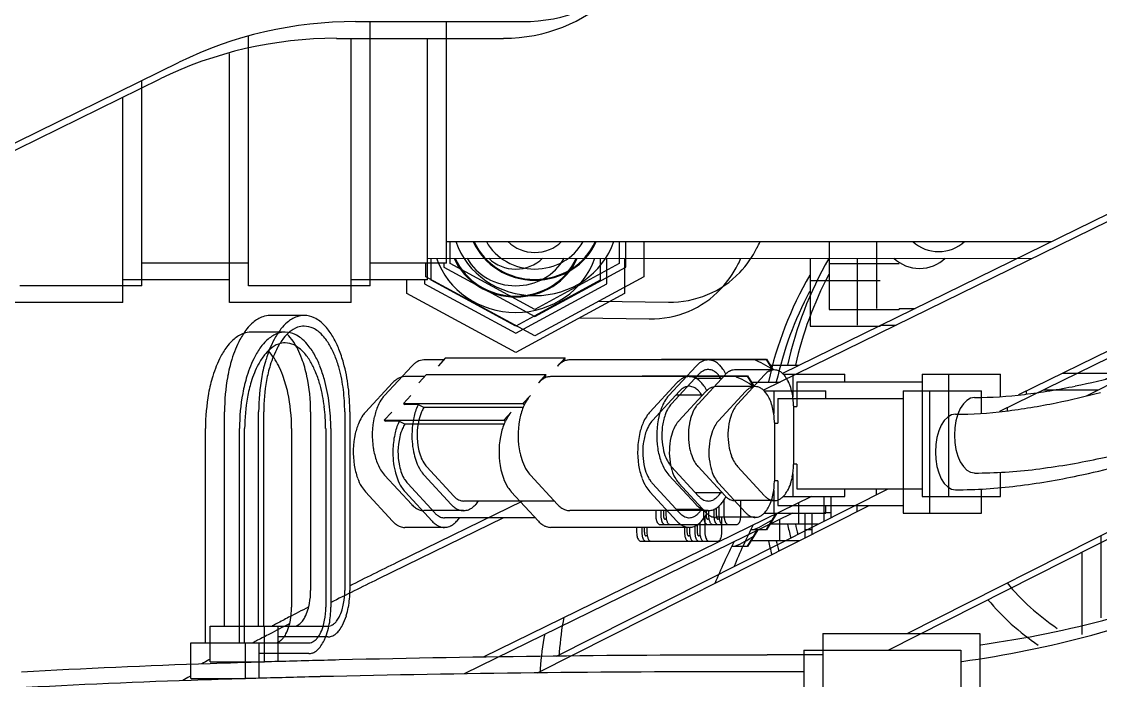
# Model space of a CAD drawing. Header units: inches. Extents: x 4821 to 127877, y 58012 to 433683.
# Drawn here: x 82774.5 to 82966.8, y 384156.7 to 384274.1 of the extents above; entities that cross this region are included whole.
import ezdxf

# ---------------------------------------------------------------- set-up
doc = ezdxf.new("R2010")
doc.units = ezdxf.units.IN
doc.header["$MEASUREMENT"] = 0
for name, color, linetype in [('A-FURN-FIXD', 10, 'Continuous'), ('A-WALL', 53, 'Continuous'), ('Cloums$0$A-COL-HAT', 8, 'Continuous'), ('EMG - ELEC - ID', 26, 'Continuous'), ('NECB-COLUM', 50, 'Continuous')]:
    doc.layers.add(name, color=color, linetype=linetype)

# ---------------------------------------------------------------- blocks, each defined once
blk = doc.blocks.new('COL BASEMT')
at = {"layer": 'Cloums$0$A-COL-HAT'}
h = blk.add_hatch(dxfattribs=at)
h.set_pattern_fill('ANSI31', color=256, scale=500)
h.set_pattern_definition([(45, (1452118.876, 42013.15), (-44.194174, 44.194174), [])])
h.paths.add_polyline_path([(1693546.85, 345625.99), (1693946.85, 345625.99), (1693950.94, 348875.93), (1693546.85, 348875.93)])
h.paths.add_polyline_path([(1688721.85, 335900.88), (1689121.55, 335900.88), (1689121.85, 337327.04), (1693949.19, 337326.96), (1693946.85, 345125.99), (1693546.85, 345125.99), (1693546.85, 337726.97), (1688721.85, 337727.04)])
h.paths.add_polyline_path([(1641271.85, 335200.88), (1640873.67, 335200.88), (1640871.85, 323973.06), (1689121.85, 323973.08), (1689121.4, 335200.88), (1688721.85, 335200.88), (1688721.85, 324373.08), (1641271.85, 324373.06)])
edge = h.paths.add_edge_path()
edge.add_line((1636446.85, 345125.99), (1636046.85, 345125.99))
edge.add_line((1636046.85, 345125.99), (1636049.02, 337698.91))
edge.add_arc((1626263.14, 338211.03), 9799.28, 305.315023, 357.004292, ccw=False)
edge.add_line((1631927.82, 330214.96), (1632171.53, 329896.4))
edge.add_arc((1626336.78, 338141.43), 10100.73, 305.285859, 355.375183)
edge.add_line((1636404.63, 337327), (1640874.01, 337327))
edge.add_line((1640874.01, 337327), (1640873.78, 335900.88))
edge.add_line((1640873.78, 335900.88), (1641271.85, 335900.88))
edge.add_line((1641271.85, 335900.88), (1641271.85, 337725.88))
edge.add_line((1641271.85, 337725.88), (1636446.85, 337725.88))
edge.add_line((1636446.85, 337725.88), (1636446.85, 345125.99))
h.paths.add_polyline_path([(1636046.85, 345625.99), (1636446.85, 345625.99), (1636446.85, 348875.93), (1636048.92, 348875.93)])
blk = doc.blocks.new('A$C0e128a0b')
at = {"layer": 'A-FURN-FIXD'}
for p, q in [((205.78, 2328.8), (247.62, 2243.42)), ((190.57, 2320.32), (244.6, 2210.08)), ((245.38, 2255.74), (225.83, 2294.45)), ((281.33, 2227.69), (260.96, 2268.01)), ((244.55, 2249.7), (244.55, 2257.39)), ((279.11, 2255.1), (267.49, 2255.1)), ((225.96, 2162.58), (225.96, 2248.12)), ((247.49, 2244.55), (247.07, 2244.55)), ((244.7, 2229.8), (244.7, 2240.9)), ((247.85, 2240.9), (244.7, 2240.9)), ((261.96, 2240.9), (258.55, 2240.9)), ((261.96, 2229.8), (261.96, 2240.9)), ((247.99, 2237.22), (248.09, 2236.66)), ((258.56, 2236.65), (258.66, 2237.22)), ((281.33, 2237.95), (303.8, 2237.95)), ((281.33, 2215.77), (281.33, 2237.95)), ((248.09, 2236.66), (248.4, 2236.13)), ((248.4, 2236.13), (248.88, 2235.64)), ((248.88, 2235.64), (249.56, 2235.2)), ((257.1, 2235.2), (257.76, 2235.63)), ((257.76, 2235.63), (258.25, 2236.12)), ((258.25, 2236.12), (258.56, 2236.65)), ((249.56, 2235.2), (250.36, 2234.85)), ((250.36, 2234.85), (251.28, 2234.59)), ((251.28, 2234.59), (252.27, 2234.43)), ((252.27, 2234.43), (253.33, 2234.37)), ((253.33, 2234.37), (254.36, 2234.43)), ((254.36, 2234.43), (255.36, 2234.59)), ((255.36, 2234.59), (256.28, 2234.85)), ((256.28, 2234.85), (257.1, 2235.2)), ((244.7, 2233.53), (261.96, 2233.53)), ((244.7, 2229.8), (261.96, 2229.8)), ((245.76, 2212.09), (245.76, 2229.8)), ((260.9, 2212.09), (260.9, 2229.8)), ((235.41, 2226.57), (235.41, 2228.83)), ((229.07, 2216.69), (229.07, 2226.57)), ((235.41, 2226.57), (235.54, 2226.57)), ((235.54, 2216.69), (235.54, 2226.57)), ((284.56, 2178.15), (260.9, 2225.01)), ((225.96, 2223.34), (235.41, 2223.34)), ((261.74, 2223.34), (260.9, 2223.34)), ((245.76, 2218.9), (244.7, 2218.9)), ((244.7, 2210.17), (244.7, 2218.9)), ((261.96, 2218.9), (260.9, 2218.9)), ((261.96, 2210.17), (261.96, 2218.9)), ((225.96, 2216.69), (235.54, 2216.69)), ((264.97, 2216.94), (261.96, 2216.94)), ((261.96, 2215.91), (265.5, 2215.91)), ((264.26, 2215.91), (264.26, 2216.94)), ((281.33, 2215.77), (299.91, 2215.77)), ((284.38, 2215.77), (284.38, 2207.9)), ((261.96, 2214.17), (284.7, 2167.76)), ((265.85, 2208.36), (265.85, 2215.21)), ((243.44, 2208.36), (243.44, 2212.45)), ((243.44, 2212.35), (243.48, 2212.35)), ((244.7, 2211.52), (247.9, 2211.52)), ((245.76, 2212.09), (249.24, 2212.09)), ((249.18, 2211.62), (257.47, 2211.62)), ((249.24, 2211.62), (249.24, 2212.09)), ((257.42, 2212.09), (260.9, 2212.09)), ((257.42, 2212.09), (257.42, 2211.62)), ((258.76, 2211.52), (261.96, 2211.52)), ((262.85, 2212.35), (265.85, 2212.35)), ((242.58, 2207.83), (244.09, 2208.76)), ((244.09, 2208.7), (242.63, 2207.8)), ((244.09, 2208.91), (244.09, 2203.31)), ((262.56, 2208.91), (262.56, 2203.31)), ((264.35, 2209.28), (266.7, 2207.83)), ((266.65, 2207.8), (264.4, 2209.19)), ((242.58, 2192.97), (242.58, 2207.83)), ((242.63, 2193), (242.63, 2207.8)), ((248.92, 2203.72), (244.77, 2207.55)), ((261.88, 2207.55), (257.74, 2203.72)), ((266.65, 2205.62), (266.65, 2207.8)), ((266.7, 2207.83), (266.7, 2205.59)), ((264.68, 2204.19), (262.56, 2204.19)), ((265.95, 2192.75), (265.95, 2203.59)), ((248.92, 2198.13), (244.77, 2201.95)), ((261.88, 2201.95), (257.74, 2198.13)), ((271.9, 2203.2), (271.9, 2203.2)), ((245.25, 2197.73), (245.25, 2201.51)), ((261.4, 2197.73), (261.4, 2201.51)), ((262.46, 2201.8), (264.68, 2201.8)), ((263.32, 2201.08), (264.68, 2201.08)), ((263.6, 2200.71), (264.68, 2200.71)), ((263.8, 2200.36), (264.68, 2200.36)), ((265.19, 2201.13), (265.19, 2200.95)), ((242.68, 2199.58), (242.68, 2180)), ((263.97, 2199.63), (264.68, 2199.63)), ((263.98, 2199.58), (263.98, 2180)), ((263.98, 2199.27), (264.68, 2199.27)), ((263.98, 2198.91), (264.68, 2198.91)), ((265.19, 2199.68), (265.19, 2199.5)), ((247.69, 2194.02), (243.55, 2197.85)), ((244.73, 2198.21), (248.87, 2194.38)), ((257.78, 2194.38), (261.93, 2198.21)), ((263.11, 2197.85), (258.96, 2194.02)), ((234.36, 2184.12), (234.52, 2193.94)), ((242.68, 2192.91), (242.58, 2192.97)), ((242.63, 2193), (242.68, 2192.97)), ((263.98, 2193.6), (264.68, 2193.6)), ((263.98, 2193.23), (264.68, 2193.23)), ((263.98, 2192.88), (264.68, 2192.88)), ((265.19, 2193.65), (265.19, 2193.47)), ((263.98, 2192.15), (264.68, 2192.15)), ((225.96, 2190.46), (230.93, 2190.46)), ((230.93, 2190.46), (239.26, 2175.06)), ((229.56, 2187.93), (225.96, 2187.93)), ((225.96, 2187.01), (229.06, 2187.01)), ((229.06, 2187.01), (235.53, 2175.06)), ((236.52, 2175.06), (229.56, 2187.93)), ((242.82, 2179.27), (242.39, 2179.34)), ((242.39, 2162.46), (242.39, 2179.34)), ((242.39, 2179.34), (243.55, 2178.27)), ((263.11, 2178.27), (258.96, 2174.44)), ((262.62, 2177.81), (262.62, 2164.99)), ((235.53, 2175.06), (229.06, 2163.11)), ((229.56, 2162.19), (236.52, 2175.06)), ((239.26, 2175.06), (230.93, 2159.66)), ((247.69, 2174.44), (248.85, 2173.37)), ((194.87, 2149.73), (194.87, 2173.35)), ((248.85, 2173.37), (248.97, 2173.6)), ((248.85, 2156.49), (248.85, 2173.37)), ((249.35, 2159.35), (249.35, 2173.44)), ((249.35, 2173.43), (249.35, 2173.43)), ((262.62, 2173.32), (271.32, 2155.56)), ((263.98, 2164.99), (263.98, 2159.39)), ((228.99, 2162.58), (194.87, 2162.58)), ((229.06, 2163.11), (225.96, 2163.11)), ((228.99, 2162.58), (228.99, 2151.81)), ((228.99, 2162.19), (229.56, 2162.19)), ((242.39, 2162.46), (243.55, 2161.39)), ((242.68, 2162.19), (242.68, 2159.39)), ((261.93, 2163.62), (257.78, 2159.79)), ((263.11, 2163.25), (258.96, 2159.43)), ((230.93, 2159.66), (228.99, 2159.66)), ((248.97, 2158.59), (249.35, 2159.35)), ((249.39, 2159.4), (249.39, 2159.4)), ((247.69, 2153.83), (243.55, 2157.66)), ((248.97, 2158.59), (248.97, 2156.72)), ((263.11, 2157.66), (258.96, 2153.83)), ((247.69, 2157.56), (248.85, 2156.49)), ((248.85, 2156.49), (248.97, 2156.72)), ((271.32, 2155.56), (271.32, 2155.56)), ((232.22, 2151.81), (194.87, 2151.81)), ((232.22, 2151.81), (232.22, 2134.59)), ((250.02, 2148.92), (275.26, 2148.92)), ((250.02, 2148.21), (275.26, 2148.21)), ((280.3, 2129.16), (280.3, 2145.82)), ((281.82, 2145.82), (281.82, 2138.79)), ((236.4, 2142.48), (236.4, 2137.65)), ((250.02, 2143.38), (275.26, 2143.38)), ((277.61, 2143.04), (277.61, 2143.04)), ((279.05, 2140.27), (279.05, 2140.27)), ((279.94, 2138.58), (279.94, 2138.58)), ((285.31, 2138.79), (280.3, 2138.79)), ((285.31, 2138.79), (285.31, 2138.79)), ((280.3, 2136.75), (250.02, 2136.75)), ((285.35, 2136.88), (280.3, 2136.88)), ((285.35, 2129.16), (285.35, 2136.88)), ((285.36, 2136.88), (285.36, 2136.88)), ((280.3, 2136.03), (250.02, 2136.03)), ((232.22, 2134.59), (196.99, 2134.59)), ((228.99, 2134.59), (228.99, 2119.51)), ((280.3, 2131.21), (250.02, 2131.21)), ((285.35, 2129.16), (280.3, 2129.16)), ((285, 2129.12), (285.07, 2128.99)), ((285.07, 2128.99), (285.07, 2128.99)), ((263.27, 1996.89), (200.61, 2124.8)), ((232.22, 2119.51), (203.2, 2119.51)), ((232.22, 2119.51), (232.22, 2102.29))]:
    blk.add_line(p, q, dxfattribs=at)
for centre, major_axis, start_param, end_param in [((153.15, 2217.76), (0, 139.91), -1.424914, -1.155835), ((134.62, 2225.37), (0, -133.42), 1.791399, 1.83607), ((131.7, 2224.52), (0, 125.24), -1.354005, -1.302631), ((169.91, 2233.58), (0, -94.89), 1.700729, 1.793804), ((171.95, 2233.84), (0, 81.31), -1.442385, -1.352486), ((254.64, 2268.77), (0, -34.09), 0.658545, 0.948727), ((195.08, 2237.03), (0, -67.83), 1.573613, 1.701604), ((195.73, 2237.04), (0, 55.75), -1.567631, -1.440989), ((222.59, 2232.14), (0, -5.11), 0.778243, 2.36335), ((254.64, 2268.77), (0, 59.22), 2.648222, 2.937792), ((254.64, 2268.77), (0, 58.12), 2.685218, 2.934167), ((248.25, 2205.06), (0, 6.43), 0.321911, 0.433654), ((248.78, 2203.38), (0, 8.2), 0.197215, 0.322455), ((249.15, 2201.38), (0, 10.24), -0.003089, 0.197444), ((257.48, 2201.15), (0, -10.47), 2.966377, 3.142845), ((257.77, 2202.9), (0, 8.7), -0.294529, -0.176451), ((258.45, 2205.21), (0, -6.28), 2.655405, 2.851793), ((254.64, 2268.77), (0, -58.12), 0.207448, 0.234754), ((254.64, 2268.77), (0, -59.22), 0.203801, 0.239337), ((245.48, 2208.89), (0, -1.48), 4.21586, 4.702644), ((245.96, 2208.63), (0, -2.06), 3.97183, 4.222366), ((246.64, 2207.98), (0, -3.03), 3.771086, 3.97471), ((247.5, 2206.72), (0, -4.59), 3.569262, 3.770624), ((259.4, 2207.13), (0, 4.1), -0.687172, -0.486539), ((260.17, 2208.15), (0, 2.8), -0.87568, -0.69174), ((260.95, 2208.81), (0, -1.74), 1.807739, 2.283113), ((254.64, 2200.4), (0, 13.99), 0.937066, 1.157329), ((245.49, 2208.92), (0, 1.49), 1.580424, 2.113689), ((245.99, 2209.21), (0, -2.1), -1.042014, -0.876213), ((260.53, 2209.32), (0, -2.28), 0.793657, 0.98992), ((260.93, 2209.04), (0, 1.77), 4.131415, 4.328217), ((261.22, 2208.91), (0, -1.44), 1.185898, 1.566092), ((261.29, 2208.91), (0, 1.36), 4.711411, 4.938463), ((254.64, 2200.4), (0, -13.99), 1.984263, 2.204527), ((217.4, 2185.29), (0, 23.46), -0.443967, -0.399556), ((220.55, 2192.23), (0, 15.74), -0.723841, -0.441176), ((246.44, 2209.62), (0, 2.73), 2.267902, 2.431671), ((260.13, 2209.72), (0, -2.86), 0.711668, 0.798245), ((2528.1, 2206.97), (0, -2393.3), 4.712001, 4.737271), ((303.07, 2288.58), (0, 91.62), 2.695265, 2.770328), ((222.17, 2194.13), (0, 13.17), 4.697786, 5.562686), ((251.2, 2206.57), (0, -3.75), -0.708341, -0.583485), ((251.88, 2207.73), (0, 5.11), 2.564858, 2.747877), ((255.39, 2206.65), (0, 3.85), 3.6468, 3.849412), ((264.69, 2201.34), (0, 2.85), -0.170284, 0.002865), ((264.78, 2201.91), (0, -2.28), 2.863237, 2.971752), ((264.91, 2202.37), (0, -1.8), 2.781037, 2.863582), ((265.03, 2202.7), (0, 1.44), -0.462376, -0.359685), ((265.22, 2203.1), (0, -0.989), 2.507334, 2.682437), ((265.42, 2203.39), (0, -0.633), 2.312783, 2.508203), ((265.55, 2203.52), (0, 0.442), -0.995998, -0.827517), ((265.66, 2203.59), (0, 0.307), -1.549447, -0.982706), ((247.07, 2196.7), (0, 5.96), 0.443863, 0.588519), ((245.49, 2203.33), (0, 1.49), 1.580424, 2.113689), ((245.99, 2203.62), (0, -2.1), -1.042014, -0.876213), ((246.44, 2204.02), (0, -2.73), -0.873691, -0.709922), ((252.8, 2210.1), (0, 7.68), 2.749279, 2.93188), ((253.33, 2212.9), (0, 10.54), 2.934109, 3.288912), ((253.62, 2211.04), (0, 8.65), 3.28556, 3.465718), ((254.45, 2208.44), (0, -5.91), 0.322898, 0.507677), ((260.13, 2204.12), (0, -2.86), 0.711668, 0.798245), ((259.44, 2196.42), (0, -6.28), 2.574528, 2.694684), ((260.53, 2203.72), (0, -2.28), 0.793657, 0.98992), ((260.93, 2203.44), (0, 1.77), 4.131415, 4.328217), ((261.22, 2203.32), (0, -1.44), 1.185898, 1.566092), ((264.69, 2204.69), (0, -2.89), -0.00173, 0.16915), ((264.78, 2204.13), (0, 2.31), 3.312324, 3.419058), ((264.97, 2203.44), (0, -1.6), 0.272239, 0.458081), ((265.21, 2202.91), (0, 1.01), 3.602331, 3.774268), ((265.41, 2202.62), (0, 0.649), 3.777295, 3.96809), ((265.59, 2202.45), (0, 0.391), 3.958092, 4.307275), ((265.67, 2202.4), (0, 0.295), 4.317789, 4.697055), ((244.88, 2199.36), (0, 2.4), 0.887911, 1.18103), ((245.57, 2198.79), (0, -3.32), 3.873283, 4.035863), ((246.3, 2197.92), (0, -4.49), 3.729445, 3.873483), ((245.97, 2199.28), (0, 2.12), 0.815592, 1.084933), ((246.56, 2198.7), (0, 2.99), 0.676901, 0.820488), ((247.14, 2197.93), (0, -3.96), 3.6735, 3.817595), ((259.43, 2197.79), (0, -4.14), 2.521897, 2.608181), ((259.9, 2198.46), (0, -3.3), 2.373557, 2.524977), ((260.42, 2199.04), (0, 2.49), -0.911375, -0.768009), ((260.83, 2199.37), (0, -1.95), 2.013122, 2.232971), ((260.23, 2197.75), (0, -4.7), 2.436496, 2.574072), ((261.15, 2198.86), (0, 3.22), -0.966431, -0.698184), ((261.93, 2199.45), (0, 2.2), -1.262972, -0.968881), ((264.69, 2204.05), (0, 2.97), 3.141219, 3.266532), ((264.68, 2201.9), (0, 1.18), 3.141334, 3.291368), ((264.69, 2203.25), (0, -2.89), -0.00173, 0.16915), ((264.72, 2201.66), (0, 0.944), 3.292519, 3.418004), ((264.8, 2201.37), (0, 0.637), 3.413369, 3.599428), ((264.72, 2203.73), (0, 2.65), 3.268067, 3.331986), ((264.9, 2201.14), (0, -0.391), 0.45797, 0.660545), ((264.99, 2201.03), (0, 0.241), 3.802796, 3.967659), ((265.05, 2200.96), (0, 0.148), 3.954868, 4.461905), ((264.78, 2202.68), (0, -2.31), 0.170732, 0.277465), ((264.81, 2203.27), (0, 2.18), 3.33028, 3.449732), ((265.08, 2200.95), (0, -0.112), 1.33452, 1.555187), ((264.97, 2201.99), (0, -1.6), 0.272239, 0.458081), ((264.97, 2202.72), (0, -1.6), 0.308112, 0.430073), ((265.2, 2202.2), (0, 1.03), 3.565201, 3.770686), ((265.21, 2201.46), (0, -1.01), 0.460739, 0.632675), ((265.42, 2201.88), (0, 0.63), 3.770858, 4.003525), ((265.41, 2201.17), (0, 0.649), 3.777295, 3.96809), ((265.59, 2201), (0, 0.391), 3.958092, 4.307275), ((265.57, 2201.73), (0, -0.412), 0.867759, 1.065818), ((265.66, 2201.69), (0, 0.31), 4.209377, 4.578892), ((265.67, 2200.96), (0, -0.295), 1.176197, 1.555463), ((265.69, 2201.68), (0, 0.268), 4.585333, 4.706847), ((244.38, 2199.58), (0, 1.81), 1.18088, 1.567933), ((244.3, 2199.58), (0, -1.73), 4.711329, 4.839395), ((244.53, 2199.63), (0, 1.98), 1.705959, 2.107766), ((245.46, 2199.56), (0, -1.51), 4.2251, 4.651987), ((245.3, 2199.58), (0, -1.34), 4.65878, 4.711958), ((245.41, 2199.59), (0, 1.46), 1.577109, 1.955904), ((245.68, 2199.71), (0, 1.77), 1.954445, 2.152798), ((260.69, 2199.89), (0, 2.13), 4.017551, 4.182541), ((261.17, 2199.61), (0, -1.54), 1.031461, 1.488519), ((261.23, 2199.57), (0, 1.48), -1.562905, -1.126463), ((261.35, 2199.58), (0, 1.35), 4.637933, 4.712181), ((261.96, 2199.71), (0, -2.17), 1.014726, 1.219687), ((262.29, 2199.59), (0, -1.8), 1.21615, 1.568251), ((262.3, 2199.58), (0, 1.79), -1.56917, -1.267258), ((264.69, 2202.6), (0, -2.97), -0.000373, 0.12494), ((264.68, 2200.45), (0, -1.18), -0.000259, 0.149776), ((264.69, 2201.8), (0, -2.89), -0.00173, 0.16915), ((264.72, 2200.21), (0, 0.944), 3.292519, 3.418004), ((264.8, 2199.92), (0, -0.637), 0.271776, 0.457835), ((264.72, 2202.28), (0, -2.65), 0.126474, 0.190394), ((264.9, 2199.7), (0, 0.391), 3.599563, 3.802137), ((264.99, 2199.58), (0, 0.241), 3.802796, 3.967659), ((265.05, 2199.52), (0, -0.148), 0.813275, 1.320313), ((264.78, 2201.23), (0, -2.31), 0.170732, 0.277465), ((264.81, 2201.82), (0, 2.18), 3.33028, 3.449732), ((265.08, 2199.51), (0, 0.112), 4.476113, 4.69678), ((264.97, 2200.54), (0, -1.6), 0.272239, 0.458081), ((264.97, 2201.27), (0, 1.6), 3.449705, 3.571666), ((265.2, 2200.75), (0, 1.03), 3.565201, 3.770686), ((265.21, 2200.01), (0, 1.01), 3.602331, 3.774268), ((265.42, 2200.43), (0, -0.63), 0.629266, 0.861932), ((265.41, 2199.72), (0, 0.649), 3.777295, 3.96809), ((265.59, 2199.55), (0, 0.391), 3.958092, 4.307275), ((265.57, 2200.29), (0, 0.412), 4.009352, 4.207411), ((265.66, 2200.24), (0, 0.31), 4.209377, 4.578892), ((265.67, 2199.51), (0, -0.295), 1.176197, 1.555463), ((265.69, 2200.23), (0, 0.268), 4.585333, 4.706847), ((245.11, 2199.97), (0, 2.69), 2.10031, 2.265779), ((245.68, 2200.49), (0, -3.48), -0.873905, -0.710146), ((246.11, 2200.01), (0, -2.32), -0.988927, -0.794052), ((246.5, 2200.4), (0, -2.89), -0.798496, -0.711765), ((251.2, 2200.97), (0, 3.75), 2.433252, 2.558108), ((251.88, 2202.13), (0, -5.11), -0.576734, -0.393716), ((252.8, 2204.51), (0, 7.68), 2.749279, 2.93188), ((254.45, 2202.84), (0, -5.91), 0.322898, 0.507677), ((255.39, 2201.05), (0, -3.85), 0.505207, 0.707819), ((260.24, 2200.3), (0, 2.75), 3.85169, 4.015365), ((260.92, 2200.55), (0, -3.57), 0.710786, 0.817429), ((261.43, 2200.06), (0, -2.84), 0.812865, 1.014112), ((253.33, 2207.31), (0, -10.54), -0.207483, 0.147319), ((253.62, 2205.44), (0, 8.65), 3.28556, 3.465718), ((174.68, 2173.35), (0, 21.53), -1.570796, 1.570796), ((254.64, 2200.4), (0, -13.99), -1.157329, -1.148769), ((251.25, 2197.34), (0, 3.89), 2.433891, 2.636214), ((255.47, 2197.26), (0, 3.79), 3.725086, 3.84981), ((250.62, 2197.66), (0, -4.8), -0.708114, -0.583527), ((251.41, 2199), (0, -6.38), -0.577907, -0.421775), ((252.54, 2201.78), (0, -9.41), -0.417353, -0.226845), ((252.2, 2199.16), (0, 5.98), 2.634107, 2.818486), ((253.09, 2202.01), (0, -8.98), -0.322333, -0.111937), ((253.32, 2203.55), (0, 10.54), 3.022519, 3.365876), ((253.7, 2203.37), (0, -11.05), 0.143986, 0.324169), ((253.96, 2200.52), (0, 7.44), 3.368427, 3.558908), ((254.84, 2198.33), (0, -5.05), 0.421863, 0.577837), ((254.75, 2200.07), (0, 7.57), 3.464792, 3.648969), ((255.96, 2197.77), (0, 4.93), 3.647097, 3.849211), ((264.69, 2196.57), (0, -2.97), -0.000373, 0.12494), ((264.68, 2194.42), (0, 1.18), 3.141334, 3.291368), ((264.69, 2195.77), (0, -2.89), -0.00173, 0.16915), ((264.72, 2194.18), (0, 0.944), 3.292519, 3.418004), ((264.8, 2193.89), (0, -0.637), 0.271776, 0.457835), ((264.72, 2196.25), (0, -2.65), 0.126474, 0.190394), ((264.9, 2193.67), (0, 0.391), 3.599563, 3.802137), ((264.99, 2193.55), (0, -0.241), 0.661203, 0.826066), ((265.05, 2193.49), (0, -0.148), 0.813275, 1.320313), ((264.78, 2195.2), (0, 2.31), 3.312324, 3.419058), ((264.81, 2195.79), (0, -2.18), 0.188687, 0.30814), ((265.08, 2193.47), (0, 0.112), 4.476113, 4.69678), ((264.97, 2194.51), (0, -1.6), 0.272239, 0.458081), ((264.97, 2195.24), (0, -1.6), 0.308112, 0.430073), ((265.2, 2194.72), (0, 1.03), 3.565201, 3.770686), ((265.21, 2193.98), (0, -1.01), 0.460739, 0.632675), ((265.42, 2194.4), (0, 0.63), 3.770858, 4.003525), ((265.41, 2193.69), (0, 0.649), 3.777295, 3.96809), ((265.59, 2193.52), (0, -0.391), 0.8165, 1.165682), ((265.57, 2194.26), (0, 0.412), 4.009352, 4.20741), ((265.66, 2194.21), (0, -0.31), 1.067785, 1.437299), ((265.67, 2193.48), (0, 0.295), 4.317789, 4.697055), ((265.67, 2192.75), (0, -0.295), 1.176197, 1.555463), ((265.69, 2194.2), (0, 0.268), 4.585333, 4.706847), ((253.34, 2205.7), (0, -13.41), -0.223339, 0.147742), ((264.69, 2195.04), (0, 2.89), 3.139862, 3.310742), ((264.78, 2194.47), (0, 2.31), 3.312324, 3.419058), ((264.97, 2193.79), (0, 1.6), 3.413831, 3.599674), ((265.21, 2193.26), (0, 1.01), 3.602331, 3.774268), ((265.41, 2192.97), (0, -0.649), 0.635702, 0.826497), ((265.59, 2192.79), (0, 0.391), 3.958092, 4.307275), ((222.59, 2175.06), (0, 11.74), 3.452508, 5.97227), ((222.59, 2175.06), (0, 9.41), 3.533052, 5.891726), ((222.59, 2175.06), (0, 9.29), 3.538561, 5.886217), ((222.59, 2175.06), (0, -7.73), 0.483361, 2.658232), ((244.3, 2180), (0, -1.73), 4.711259, 4.859863), ((244.47, 2180.03), (0, 1.92), 1.721911, 1.977946), ((244.73, 2180.15), (0, -2.21), -1.164893, -1.074129), ((245.04, 2180.34), (0, -2.59), -1.070622, -0.884883), ((261.43, 2180.48), (0, 2.84), 3.954457, 4.155704), ((261.96, 2180.13), (0, 2.17), 4.156319, 4.36128), ((262.29, 2180.01), (0, -1.8), 1.21615, 1.568251), ((287.38, 2231.17), (0, 52.77), 2.971852, 3.072824), ((222.59, 2175.06), (0, 5.22), 3.899708, 5.52507), ((245.66, 2180.89), (0, -3.46), -0.883647, -0.709732), ((260.92, 2180.97), (0, -3.57), 0.710786, 0.817429), ((286.95, 2225.76), (0, 47.34), 3.074802, 3.082304), ((250.51, 2177.92), (0, 4.6), 2.430929, 2.550802), ((256.04, 2178.07), (0, -4.78), 0.534238, 0.709283), ((251.32, 2179.25), (0, -6.18), -0.588199, -0.418038), ((252.07, 2180.93), (0, -8.05), -0.423398, -0.368851), ((252.82, 2183.19), (0, 10.44), 2.779363, 2.971576), ((253.32, 2186.21), (0, 13.51), 2.969905, 3.341212), ((253.89, 2183.06), (0, -10.3), 0.202805, 0.332733), ((254.83, 2180.27), (0, 7.34), 3.46874, 3.67398), ((260.27, 2163.2), (0, -4.64), 2.426325, 2.570082), ((260.99, 2164.1), (0, 3.46), -0.885271, -0.71639), ((261.77, 2164.76), (0, -2.4), 1.964283, 2.261082), ((262.24, 2164.97), (0, -1.85), 1.624156, 1.962842), ((260.16, 2165.8), (0, 2.89), 3.853355, 3.940076), ((260.55, 2165.41), (0, -2.32), 0.794034, 0.988948), ((260.98, 2165.11), (0, -1.77), 0.988794, 1.187068), ((261.25, 2165), (0, -1.46), 1.185838, 1.564391), ((261.38, 2165.51), (0, -2.91), 0.793657, 0.98992), ((261.89, 2165.16), (0, -2.26), 0.989823, 1.186624), ((262.26, 2165), (0, -1.84), 1.185898, 1.566092), ((262.35, 2164.99), (0, -1.73), 1.568747, 1.616841), ((260.87, 2166.02), (0, -3.66), 0.711668, 0.798245), ((244.47, 2159.41), (0, 1.91), 1.580424, 2.113689), ((251.61, 2163.37), (0, 4.62), 2.593617, 2.604179), ((252.03, 2164.18), (0, 5.55), 2.609775, 2.742256), ((254.53, 2164.38), (0, 5.78), 3.482685, 3.660643), ((255.44, 2162.71), (0, 3.84), 3.658757, 3.850044), ((256.03, 2163.07), (0, -4.8), 0.527708, 0.709101), ((262.26, 2159.4), (0, -1.84), 1.185898, 1.566092), ((245.11, 2159.78), (0, 2.68), 2.099578, 2.26538), ((245.68, 2160.3), (0, -3.48), -0.873691, -0.709922), ((252.01, 2165.78), (0, 7.89), 2.71774, 2.739785), ((252.64, 2167.54), (0, -9.77), -0.394783, -0.198776), ((252.76, 2166.13), (0, -7.65), -0.394393, -0.221576), ((253.3, 2170.85), (0, -13.15), -0.201117, -0.015862), ((253.33, 2169.04), (0, 10.62), 2.924123, 3.338953), ((253.36, 2170.81), (0, 13.12), 3.120798, 3.359661), ((253.76, 2166.63), (0, 8.17), 3.341395, 3.485157), ((253.94, 2167.87), (0, -10.11), 0.220677, 0.341227), ((254.83, 2165.27), (0, 7.35), 3.478974, 3.668614), ((260.87, 2160.43), (0, 3.66), 3.85326, 3.939838), ((261.38, 2159.92), (0, 2.91), 3.935249, 4.131513), ((261.89, 2159.56), (0, -2.26), 0.989823, 1.186624), ((821.62, 2462.39), (0, -662.35), -1.089133, -1.077729), ((250.61, 2157.47), (0, 4.79), 2.433252, 2.558108), ((251.48, 2158.95), (0, -6.53), -0.576734, -0.393716), ((254.76, 2159.86), (0, -7.55), 0.322898, 0.507677), ((255.96, 2157.57), (0, -4.92), 0.505207, 0.707819), ((252.65, 2161.98), (0, -9.81), -0.392313, -0.209712), ((253.34, 2165.56), (0, 13.47), 2.934109, 3.288912), ((253.7, 2163.18), (0, 11.05), 3.28556, 3.465718), ((245.34, 2149.73), (0, -53.84), 4.712389, 5.19396), ((249.38, 2122.08), (0, 26.8), 0.114062, 0.253599), ((250, 2117.08), (0, 31.84), -0.000902, 0.116529), ((275.28, 2133.9), (0, -15.03), 2.97224, 3.143371), ((275.73, 2136.83), (0, -12.05), 2.863935, 2.970611), ((246.07, 2133.43), (0, -14.9), 3.499897, 3.625401), ((247.89, 2128.32), (0, 20.36), 0.254522, 0.359477), ((248.12, 2129.89), (0, 18.1), 0.254515, 0.359472), ((249.46, 2124.35), (0, -23.82), 3.255655, 3.395182), ((250, 2119.9), (0, 28.3), -0.000905, 0.116531), ((275.28, 2136.65), (0, 11.56), -0.169351, 0.001786), ((275.62, 2138.91), (0, 9.27), -0.277645, -0.170951), ((276.4, 2141.69), (0, -6.37), 2.682768, 2.869108), ((276.74, 2140.45), (0, -8.28), 2.68272, 2.869105), ((277.37, 2143.8), (0, -4.02), 2.507998, 2.680451), ((278.15, 2144.95), (0, 2.6), -0.827282, -0.636963), ((278, 2143.2), (0, 5.22), -0.633666, -0.461255), ((279.02, 2144.69), (0, -3.38), 2.314152, 2.504674), ((279.97, 2145.6), (0, 2.02), -1.200776, -0.817455), ((2043.24, 2196.13), (0, -1876), -1.544833, -1.540228), ((241.73, 2140.68), (0, -6.26), 3.807922, 4.021443), ((243.87, 2137.81), (0, 9.93), 0.47942, 0.667828), ((244.55, 2138.33), (0, -8.82), 3.620995, 3.809393), ((246.51, 2134.43), (0, 13.24), 0.358303, 0.483791), ((278.88, 2145.65), (0, -1.55), 1.940989, 2.324266), ((279.25, 2145.81), (0, -1.13), 1.577107, 1.929262), ((280.45, 2145.81), (0, -1.46), 1.576701, 1.929631), ((239.3, 2142.45), (0, -3.1), 4.229756, 4.704635), ((240.28, 2141.96), (0, -4.25), 4.020144, 4.240033), ((241.36, 2142.01), (0, -3.78), 4.020134, 4.239984), ((242.65, 2140.88), (0, -5.56), 3.807886, 4.021434), ((239.24, 2142.5), (0, -3.03), -1.564927, -1.212352), ((240.49, 2142.46), (0, 2.75), 1.088158, 1.563029), ((240.44, 2142.49), (0, 2.7), 1.576694, 1.929222), ((248.62, 2123.35), (0, 19.89), 0.197395, 0.33401), ((249.93, 2116.34), (0, 27.04), -0.003695, 0.197311), ((275.28, 2131.82), (0, -11.56), 2.972242, 3.143379), ((275.62, 2134.08), (0, -9.27), 2.863947, 2.970642), ((822.03, 2462.63), (0, 662.84), 2.073893, 2.078682), ((276.4, 2136.86), (0, -6.37), 2.682768, 2.869108), ((277.37, 2138.98), (0, 4.02), -0.633595, -0.461142), ((240.23, 2142.94), (0, -4.18), -1.201243, -0.817791), ((241.32, 2142.89), (0, 3.72), 1.940373, 2.323833), ((243.63, 2134.86), (0, 7.15), 0.565247, 0.755391), ((245.38, 2132), (0, 10.57), 0.440654, 0.569233), ((247, 2128.37), (0, 14.58), 0.335261, 0.441748), ((278.15, 2140.12), (0, -2.6), 2.314311, 2.50463), ((278.88, 2140.82), (0, -1.55), 1.940989, 2.324266), ((279.25, 2140.99), (0, -1.13), 1.577107, 1.929262), ((242.21, 2144.82), (0, -7.01), -0.827878, -0.637194), ((243.08, 2144.56), (0, 6.23), 2.313718, 2.504452), ((244.95, 2147.32), (0, -9.63), -0.633935, -0.461399), ((822.08, 2462.66), (0, 662.9), 2.078682, 2.0816), ((244.32, 2147.92), (0, -10.84), -0.633933, -0.46142), ((246.94, 2153.63), (0, 17.19), 2.682546, 2.86902), ((247.28, 2152.39), (0, -15.28), -0.459021, -0.272574), ((822.09, 2462.67), (0, 662.92), 2.0816, 2.08272), ((1860.57, 2190.4), (0, -1681.08), -1.540091, -1.538956), ((239.24, 2137.67), (0, -3.03), -1.564927, -1.212352), ((240.23, 2138.12), (0, -4.18), -1.201243, -0.817791), ((249.03, 2161.14), (0, -25.03), -0.277744, -0.171014), ((249.14, 2159.06), (0, -22.24), -0.277742, -0.171008), ((249.97, 2167.24), (0, -31.21), -0.169391, 0.001771), ((249.98, 2164.49), (0, 27.74), 2.972207, 3.143363), ((1751.19, 2186.69), (0, -1564.34), -1.538952, -1.53402), ((242.21, 2140), (0, -7.01), -0.827878, -0.637194), ((244.32, 2143.1), (0, -10.84), -0.633933, -0.46142), ((246.94, 2148.8), (0, 17.19), 2.682546, 2.86902), ((249.03, 2156.31), (0, 25.03), 2.863849, 2.970579), ((249.97, 2162.42), (0, -31.21), -0.169391, 0.001771), ((806.91, 2453.35), (0, -644.24), -1.043169, -1.041422), ((1250.71, 2165.62), (0, 1030.09), 1.606182, 1.632085)]:
    blk.add_ellipse(centre, major_axis=major_axis, ratio=0.9375, start_param=start_param, end_param=end_param, dxfattribs=at)

msp = doc.modelspace()

# ---------------------------------------------------------------- hatches: boundary and pattern name
at = {"layer": 'A-WALL'}
h = msp.add_hatch(dxfattribs=at)
h.set_pattern_fill('ANSI36', color=3, scale=250)
h.set_pattern_definition([(45, (-1206225.3, -363005.7), (420.9495, 1543.4815), [1984.375, -396.875, 0, -396.875])])
h.paths.add_polyline_path([(86321.51, 396060.39), (78773.72, 396060.36), (78773.72, 379510.37), (86321.51, 379510.37)])
h.paths.add_polyline_path([(35926.89, 396110.37), (28823.73, 396110.37), (28823.73, 387310.43), (35926.89, 387310.43)])
h = msp.add_hatch(dxfattribs=at)
h.set_pattern_fill('ANSI36', color=3, scale=250)
h.set_pattern_definition([(45, (-1206228.7, -363008.7), (420.9495, 1543.4815), [1984.375, -396.875, 0, -396.875])])
h.paths.add_polyline_path([(86318.11, 396057.41), (78770.32, 396057.38), (78770.32, 379507.39), (86318.11, 379507.39)])
h.paths.add_polyline_path([(35923.49, 396107.39), (28820.33, 396107.39), (28820.33, 387307.45), (35923.49, 387307.44)])

# ---------------------------------------------------------------- block references
at = {"layer": 'EMG - ELEC - ID', "xscale": 1.260932877019967, "yscale": 1.260932877019967, "zscale": 1.260932877019967, "rotation": 270.0008681710996}
for p in [(80123.35, 384519.79), (80119.95, 384516.81)]:
    msp.add_blockref('A$C0e128a0b', p, dxfattribs=at)
at = {"layer": 'NECB-COLUM'}
for p in [(-1607623.13, 42184.44), (-1607626.53, 42181.46)]:
    msp.add_blockref('COL BASEMT', p, dxfattribs=at)

doc.saveas('drawing.dxf')
